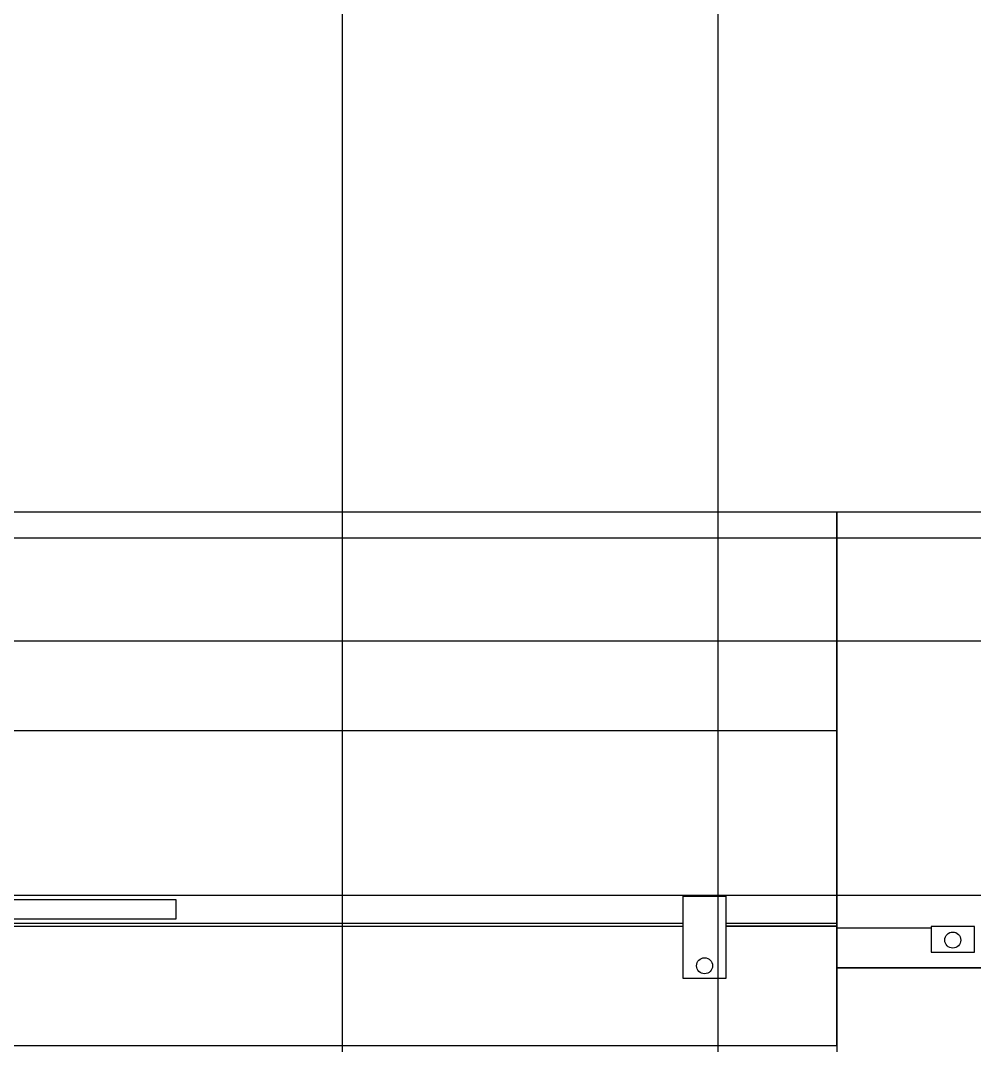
# Model space of a CAD drawing. Header units: millimetres. Extents: x 12318 to 17800, y 6541 to 10165.
# Drawn here: x 15295 to 15368.1, y 7330.3 to 7408.7 of the extents above; entities that cross this region are included whole.
import ezdxf

# ---------------------------------------------------------------- set-up
doc = ezdxf.new("R2010")
doc.units = ezdxf.units.MM
doc.layers.add('Equipment', color=123, linetype='Continuous')
doc.layers.add('GCW', color=214, linetype='Continuous')

# ---------------------------------------------------------------- blocks, each defined once
blk = doc.blocks.new('A$Cbe2ee938')
at = {"layer": 'Equipment'}
for p, q in [((27000, 1372), (25000, 1372)), ((29000, 1372), (27000, 1372)), ((27000, 1372), (27000, 889.3)), ((27000, 933.3), (27000, 1372)), ((27000, 1344.4), (25000, 1344.4)), ((29000, 1344.4), (27000, 1344.4)), ((27000, 1235.4), (25000, 1235.4)), ((29000, 1235.4), (27000, 1235.4)), ((27000, 1140.4), (25000, 1140.4)), ((26300, 961.3), (25700, 961.3)), ((26300, 941.3), (26300, 961.3)), ((26883, 965.3), (26837, 965.3)), ((26837, 965.3), (26837, 878.5)), ((26883, 878.5), (26883, 965.3)), ((25700, 941.3), (26300, 941.3)), ((25163, 933.3), (26837, 933.3)), ((26883, 933.3), (27000, 933.3)), ((27000, 933.3), (26883, 933.3)), ((27000, 807), (27000, 933.3)), ((27100, 931.2), (27000, 931.2)), ((27146, 933.2), (27100, 933.2)), ((27100, 933.2), (27100, 905.7)), ((27146, 905.7), (27146, 933.2)), ((27100, 905.7), (27146, 905.7)), ((29000, 889.3), (27000, 889.3)), ((27000, 889.3), (27000, 225)), ((27000, 889.3), (29000, 889.3)), ((26837, 878.5), (26883, 878.5)), ((25000, 807), (27000, 807))]:
    blk.add_line(p, q, dxfattribs=at)
at = {"layer": 'Equipment', "linetype": 'Continuous', "lineweight": 25}
for p, q in [((25000, 966.3), (27000, 966.3)), ((26837, 965.3), (26883, 965.3)), ((27000, 966.2), (29000, 966.2)), ((26837, 936.3), (25163, 936.3)), ((27000, 936.3), (26883, 936.3)), ((25163, 933.3), (26837, 933.3))]:
    blk.add_line(p, q, dxfattribs=at)
for centre in [(27123, 918.7), (26860, 891.5)]:
    blk.add_circle(centre, 8.5, dxfattribs=at)

msp = doc.modelspace()

# ---------------------------------------------------------------- linework, layer by layer
at = {"layer": 'GCW'}
for p, q in [((15319.667, 7545.517), (15319.658, 7295.479)), ((15348.417, 7495.535), (15348.417, 7312.534))]:
    msp.add_line(p, q, dxfattribs=at)

# ---------------------------------------------------------------- block references
at = {"xscale": 0.072267749473635, "yscale": 0.072267749473635, "zscale": 0.072267749473635}
msp.add_blockref('A$Cbe2ee938', (13406.294, 7271.941), dxfattribs=at)

doc.saveas('drawing.dxf')
